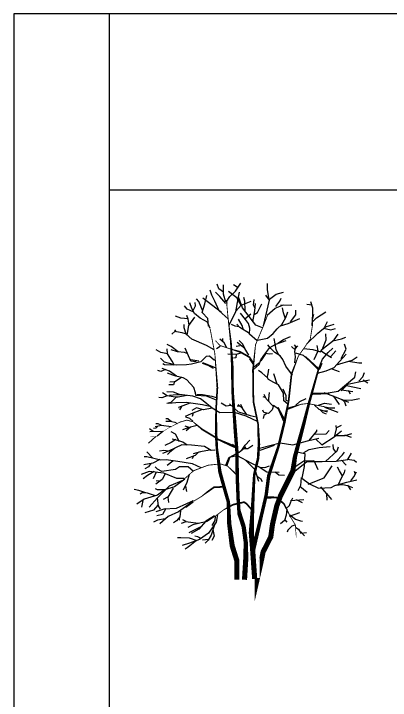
# Model space of a CAD drawing. Extents: x -74 to 94, y -49 to 40.
# Drawn here: x 67.45 to 77.32, y 20.23 to 38.22 of the extents above; entities that cross this region are included whole.
import ezdxf

# ---------------------------------------------------------------- set-up
doc = ezdxf.new("R2010")
doc.units = 0
doc.header["$LTSCALE"] = 100
doc.header["$MEASUREMENT"] = 0
doc.layers.get('0').update_dxf_attribs({"linetype": 'CONTINUOUS'})
doc.layers.add('FOLHA', color=3, linetype='CONTINUOUS')
doc.layers.add('P-ARVORE', color=2, linetype='CONTINUOUS')

# ---------------------------------------------------------------- blocks, each defined once
blk = doc.blocks.new('FICUS2V')
for p, q in [((-0.962, 10.891), (-1.029, 11.056)), ((-0.339, 10.8), (-0.135, 11.092)), ((0.856, 10.843), (0.86, 11.087)), ((-1.229, 10.652), (-1.289, 10.832)), ((-0.783, 10.76), (-0.962, 10.891)), ((-0.786, 10.686), (-0.786, 11.04)), ((-0.547, 10.602), (-0.339, 10.8)), ((-0.239, 10.928), (-0.411, 11.03)), ((0.922, 10.485), (0.856, 10.843)), ((-0.86, 9.997), (-1.558, 10.534)), ((-1.488, 10.318), (-1.407, 10.631)), ((-1.106, 10.426), (-1.229, 10.652)), ((-0.93, 10.604), (-1.086, 10.764)), ((-0.698, 10.335), (-0.93, 10.604)), ((-0.696, 10.388), (-0.786, 10.686)), ((-0.681, 10.387), (-0.547, 10.602)), ((-0.285, 10.547), (-0.598, 10.787)), ((-0.126, 10.266), (-0.285, 10.547)), ((-0.242, 10.507), (-0.193, 10.764)), ((-0.071, 10.169), (-0.211, 10.544)), ((0.013, 10.422), (-0.025, 10.557)), ((0.937, 10.465), (0.803, 10.647)), ((0.93, 10.495), (1.188, 10.69)), ((1.188, 10.69), (1.465, 10.766)), ((1.318, 10.419), (1.367, 10.535)), ((-1.973, 10.148), (-2.052, 10.364)), ((-1.829, 10.251), (-1.853, 10.378)), ((-1.711, 10.416), (-1.795, 10.508)), ((-1.558, 10.048), (-1.711, 10.416)), ((-1.581, 9.998), (-1.488, 10.318)), ((-0.945, 10.059), (-1.106, 10.426)), ((-0.645, 10.334), (-0.674, 10.465)), ((-0.327, 10.054), (-0.126, 10.275)), ((-0.322, 10.024), (-0.242, 10.507)), ((-0.126, 10.275), (0.249, 10.427)), ((0.019, 10.069), (0.013, 10.422)), ((0.337, 10.272), (0.366, 10.482)), ((0.381, 10.062), (0.407, 10.34)), ((0.49, 10.002), (0.649, 10.323)), ((0.712, 9.502), (0.937, 10.465)), ((1.151, 10.161), (1.466, 10.287)), ((1.177, 10.219), (1.318, 10.419)), ((1.347, 10.277), (1.769, 10.282)), ((2.529, 10.268), (2.333, 10.296)), ((2.559, 10.16), (2.487, 10.399)), ((-2.144, 10.125), (-2.248, 10.248)), ((-1.927, 10.028), (-2.144, 10.125)), ((-1.871, 9.958), (-1.973, 10.148)), ((-1.942, 10.02), (-1.829, 10.251)), ((-0.613, 9.757), (-0.945, 10.059)), ((-0.578, 9.543), (-0.322, 10.024)), ((0.425, 9.529), (-0.071, 10.169)), ((0.313, 9.652), (0.381, 10.062)), ((0.387, 10.177), (0.337, 10.272)), ((0.845, 9.894), (1.151, 10.161)), ((1.461, 9.986), (1.425, 10.179)), ((1.545, 9.813), (1.623, 10.03)), ((1.921, 9.914), (1.922, 10.09)), ((2.545, 9.498), (2.559, 10.16)), ((2.697, 9.8), (3.046, 10.027)), ((-2.386, 9.782), (-2.589, 9.865)), ((-2.109, 9.761), (-2.386, 9.782)), ((-2.107, 9.756), (-2.155, 9.882)), ((-2.082, 9.519), (-1.854, 9.825)), ((-1.664, 9.787), (-1.871, 9.958)), ((-1.39, 9.643), (-1.664, 9.787)), ((-1.378, 9.775), (-1.581, 9.998)), ((-1.346, 9.494), (-1.378, 9.775)), ((0.031, 9.74), (-0.147, 9.972)), ((0.006, 9.768), (0.243, 9.95)), ((0.366, 9.93), (0.49, 10.002)), ((1.398, 9.553), (1.545, 9.813)), ((1.54, 9.768), (1.461, 9.986)), ((1.636, 9.587), (2.071, 9.775)), ((1.727, 9.65), (1.921, 9.914)), ((2.543, 9.645), (2.697, 9.8)), ((2.547, 9.725), (2.593, 9.923)), ((-2.254, 9.429), (-2.263, 9.556)), ((-2.145, 9.156), (-2.082, 9.519)), ((-2.075, 9.528), (-2.107, 9.756)), ((-1.291, 9.397), (-1.39, 9.643)), ((-0.354, 9.487), (-0.485, 9.552)), ((-0.17, 9.443), (-0.282, 9.566)), ((-0.092, 9.516), (-0.23, 9.749)), ((-0.056, 9.385), (-0.092, 9.516)), ((0.151, 9.587), (0.031, 9.74)), ((0.204, 9.413), (0.151, 9.587)), ((0.679, 9.426), (0.425, 9.529)), ((1.226, 9.383), (1.398, 9.553)), ((1.344, 9.499), (1.636, 9.587)), ((2.531, 9.519), (2.547, 9.725)), ((3.012, 9.464), (3.107, 9.668)), ((3.03, 9.468), (3.358, 9.566)), ((-2.583, 9.311), (-2.721, 9.184)), ((-2.549, 9.28), (-2.605, 9.35)), ((-2.33, 9.235), (-2.549, 9.28)), ((-2.184, 9.191), (-2.254, 9.429)), ((-0.195, 9.465), (-0.354, 9.487)), ((0.188, 9.216), (-0.17, 9.443)), ((0.186, 9.188), (0.204, 9.413)), ((1.067, 9.217), (1.226, 9.383)), ((2.74, 9.23), (3.03, 9.468)), ((2.96, 9.411), (3.232, 9.357)), ((3.232, 9.357), (3.402, 9.402)), ((-2.17, 9.184), (-2.33, 9.235)), ((-1.971, 9.005), (-2.184, 9.191)), ((-1.428, 8.761), (-1.971, 9.005)), ((-0.763, 8.86), (-0.927, 8.998)), ((-0.813, 8.91), (-0.813, 9.023)), ((0.475, 8.941), (0.186, 9.188)), ((0.484, 8.963), (0.857, 9.045)), ((0.857, 9.045), (1.067, 9.217)), ((1.146, 8.821), (1.111, 9.029)), ((1.456, 8.984), (1.718, 9.101)), ((2.336, 8.823), (2.74, 9.23)), ((3.053, 8.975), (3.048, 9.202)), ((3.308, 8.934), (3.629, 9.015)), ((3.355, 8.983), (3.504, 9.183)), ((3.629, 9.015), (3.794, 9.082)), ((-2.741, 8.722), (-2.9, 8.802)), ((-1.138, 8.604), (-1.428, 8.761)), ((-0.661, 8.683), (-0.763, 8.86)), ((-0.157, 8.758), (-0.308, 8.733)), ((0.008, 8.657), (-0.27, 8.872)), ((-0.081, 8.822), (-0.195, 8.948)), ((0.008, 8.67), (-0.081, 8.822)), ((0.987, 8.65), (0.872, 8.795)), ((0.949, 8.688), (1.167, 8.82)), ((1.181, 8.613), (1.146, 8.821)), ((1.167, 8.82), (1.565, 8.957)), ((1.245, 8.847), (1.456, 8.984)), ((1.926, 8.731), (1.875, 8.796)), ((1.905, 8.657), (2, 8.752)), ((2.762, 8.56), (2.72, 8.76)), ((2.891, 8.62), (3.355, 8.983)), ((2.905, 8.605), (3.053, 8.975)), ((3.805, 8.633), (3.745, 8.813)), ((-3.133, 8.503), (-3.306, 8.599)), ((-2.885, 8.455), (-3.133, 8.503)), ((-2.879, 8.448), (-2.892, 8.64)), ((-2.507, 8.527), (-2.746, 8.604)), ((-2.489, 8.526), (-2.741, 8.722)), ((-2.243, 8.509), (-2.507, 8.527)), ((-2.127, 8.452), (-2.243, 8.509)), ((-2.006, 8.181), (-2.221, 8.67)), ((-0.914, 8.733), (-1.053, 8.645)), ((-0.106, 8.494), (-0.308, 8.43)), ((0.16, 8.405), (0.008, 8.657)), ((0.762, 8.446), (0.949, 8.688)), ((0.787, 8.482), (0.94, 8.453)), ((1.131, 8.508), (0.987, 8.65)), ((1.329, 8.383), (1.131, 8.508)), ((1.268, 8.424), (1.181, 8.613)), ((1.905, 8.587), (1.763, 8.729)), ((1.888, 8.537), (1.926, 8.731)), ((1.91, 8.344), (1.888, 8.537)), ((2.203, 8.393), (1.927, 8.478)), ((2.221, 8.649), (2.558, 8.619)), ((2.558, 8.619), (2.843, 8.527)), ((2.609, 8.243), (2.762, 8.56)), ((2.843, 8.527), (2.891, 8.62)), ((2.873, 8.562), (3.031, 8.452)), ((2.926, 8.258), (3.128, 8.507)), ((3.128, 8.507), (3.311, 8.661)), ((3.233, 8.348), (3.425, 8.568)), ((3.619, 8.273), (3.805, 8.633)), ((-2.995, 8.142), (-3.151, 8.289)), ((-2.714, 8.182), (-2.879, 8.448)), ((-1.714, 8.18), (-2.011, 8.231)), ((-1.431, 8.357), (-1.631, 8.157)), ((-1.306, 8.366), (-1.431, 8.357)), ((-1.122, 8.202), (-1.306, 8.366)), ((-0.308, 8.43), (-0.624, 8.443)), ((-0.321, 8.304), (-0.409, 8.292)), ((-0.308, 8.443), (-0.321, 8.304)), ((0.325, 8.073), (0.195, 8.272)), ((0.553, 8.049), (0.612, 8.231)), ((0.612, 8.231), (0.762, 8.446)), ((0.62, 8.185), (0.795, 8.447)), ((0.94, 8.453), (1.042, 8.468)), ((1.437, 8.247), (1.329, 8.383)), ((1.547, 7.986), (1.437, 8.247)), ((1.884, 8.122), (1.91, 8.344)), ((2.459, 8.167), (2.203, 8.393)), ((2.279, 8.35), (2.776, 7.901)), ((2.76, 7.836), (2.926, 8.258)), ((3.031, 8.452), (3.261, 8.318)), ((3.555, 8.164), (3.803, 8.442)), ((4.037, 8.211), (4.219, 8.342)), ((-2.991, 8.047), (-3.057, 8.079)), ((-2.675, 8.048), (-2.995, 8.142)), ((-2.543, 8.034), (-2.991, 8.047)), ((-2.617, 8.022), (-2.714, 8.182)), ((-2.174, 8.041), (-2.543, 8.034)), ((-1.982, 8.069), (-2.174, 8.041)), ((-1.808, 8.15), (-2.006, 8.181)), ((-1.631, 8.157), (-1.982, 8.069)), ((-1.575, 8.129), (-1.095, 7.94)), ((-1.365, 8.013), (-1.575, 8.089)), ((-1.155, 7.909), (-1.365, 8.013)), ((0.318, 7.854), (0.553, 8.049)), ((0.54, 8.098), (0.366, 7.952)), ((1.801, 7.655), (1.547, 7.986)), ((2.748, 7.881), (2.459, 8.167)), ((2.889, 8.097), (2.795, 7.857)), ((3.354, 7.937), (3.555, 8.164)), ((3.447, 8.045), (4.037, 8.211)), ((3.894, 8.173), (4.283, 8.112)), ((4.283, 8.112), (4.393, 8.122)), ((-3.133, 7.792), (-3.245, 7.825)), ((-2.954, 7.87), (-3.133, 7.792)), ((-2.803, 7.809), (-3.079, 7.903)), ((-2.683, 7.657), (-2.887, 7.724)), ((-2.541, 7.616), (-2.803, 7.809)), ((0.643, 7.744), (0.529, 7.829)), ((0.87, 7.543), (0.643, 7.744)), ((0.885, 7.703), (0.905, 7.876)), ((1.221, 7.313), (1.099, 7.71)), ((2.735, 7.734), (3.054, 7.817)), ((3.054, 7.817), (3.354, 7.937)), ((3.272, 7.896), (3.539, 7.788)), ((4.128, 7.586), (4.172, 7.784)), ((4.43, 7.596), (4.497, 7.756)), ((-2.567, 7.622), (-2.683, 7.657)), ((-2.363, 7.563), (-2.614, 7.403)), ((-2.299, 7.552), (-2.567, 7.622)), ((-2.161, 7.481), (-2.299, 7.552)), ((-1.893, 7.196), (-2.161, 7.481)), ((0.847, 7.576), (0.885, 7.703)), ((0.904, 7.488), (0.847, 7.576)), ((1.103, 7.385), (0.904, 7.488)), ((3.505, 7.052), (4.128, 7.586)), ((4.275, 7.426), (4.43, 7.596)), ((4.283, 7.411), (4.677, 7.483)), ((4.446, 7.478), (4.615, 7.366)), ((-2.661, 7.298), (-2.83, 7.287)), ((-2.614, 7.403), (-2.792, 7.39)), ((-2.617, 7.421), (-2.661, 7.298)), ((-1.836, 6.995), (-1.893, 7.196)), ((1.277, 7.298), (1.103, 7.385)), ((1.459, 6.978), (1.277, 7.298)), ((3.625, 7.07), (3.869, 7.32)), ((3.8, 7.305), (4.283, 7.411)), ((3.818, 7.267), (4.353, 7.161)), ((-2.897, 6.884), (-3.066, 6.991)), ((-2.66, 7.013), (-2.908, 7.035)), ((-2.435, 6.926), (-2.66, 7.013)), ((-1.817, 6.898), (-1.836, 6.995)), ((-1.788, 6.95), (-1.567, 6.933)), ((0.822, 6.755), (0.733, 6.936)), ((0.914, 6.769), (0.938, 7.006)), ((1.433, 7.148), (1.552, 6.888)), ((1.477, 6.698), (1.459, 6.978)), ((2.527, 6.986), (3.128, 6.996)), ((2.555, 6.948), (3.168, 6.975)), ((2.969, 7.011), (3.491, 6.812)), ((3.128, 6.996), (3.505, 7.052)), ((3.628, 7.107), (4.052, 7.044)), ((3.886, 7.096), (3.96, 6.954)), ((-3.097, 6.805), (-3.214, 6.825)), ((-2.893, 6.885), (-3.097, 6.805)), ((-2.602, 6.835), (-2.897, 6.884)), ((-2.533, 6.921), (-2.814, 6.895)), ((-2.542, 6.84), (-2.757, 6.629)), ((-2.478, 6.835), (-2.602, 6.835)), ((-2.338, 6.913), (-2.533, 6.921)), ((-2.156, 6.892), (-2.478, 6.835)), ((-1.933, 6.874), (-2.338, 6.913)), ((-1.653, 6.769), (-1.933, 6.874)), ((-1.429, 6.866), (-1.817, 6.898)), ((-1.55, 6.698), (-1.653, 6.769)), ((-1.567, 6.933), (-1.22, 6.866)), ((-1.211, 6.417), (-1.55, 6.698)), ((-1.044, 6.723), (-1.429, 6.866)), ((-1.22, 6.866), (-1.059, 6.825)), ((0.773, 6.817), (0.701, 6.841)), ((1.082, 6.487), (0.822, 6.755)), ((0.914, 6.699), (0.914, 6.769)), ((1.622, 6.565), (1.477, 6.698)), ((1.552, 6.888), (1.552, 6.722)), ((1.552, 6.722), (1.622, 6.699)), ((2.072, 6.672), (2.312, 6.787)), ((3.323, 6.878), (3.539, 6.559)), ((3.491, 6.812), (3.888, 6.647)), ((3.641, 6.731), (3.994, 6.723)), ((3.66, 6.742), (3.741, 6.654)), ((3.994, 6.723), (4.306, 6.783)), ((-2.757, 6.629), (-2.914, 6.6)), ((-2.566, 6.62), (-2.847, 6.597)), ((-2.186, 6.628), (-2.566, 6.62)), ((-2.043, 6.609), (-2.472, 6.44)), ((-2.472, 6.44), (-2.465, 6.445)), ((-2.363, 6.482), (-2.435, 6.358)), ((-1.568, 6.546), (-2.186, 6.628)), ((-1.801, 6.427), (-1.972, 6.338)), ((-1.532, 6.352), (-1.801, 6.427)), ((-1.298, 6.479), (-1.568, 6.546)), ((-1.216, 6.426), (-1.532, 6.352)), ((-0.686, 6.501), (-0.877, 6.602)), ((-0.518, 6.524), (-0.686, 6.501)), ((-0.237, 6.277), (-0.563, 6.58)), ((-0.181, 6.49), (-0.271, 6.49)), ((-0.057, 6.389), (-0.237, 6.558)), ((-0.081, 6.422), (-0.136, 6.558)), ((1.09, 6.516), (1.037, 6.361)), ((1.273, 6.386), (1.09, 6.516)), ((1.245, 6.462), (1.507, 5.966)), ((1.919, 6.53), (2.072, 6.672)), ((2.619, 6.535), (2.784, 6.377)), ((2.772, 6.53), (2.991, 6.601)), ((2.991, 6.601), (3.26, 6.568)), ((2.991, 6.452), (3.496, 6.274)), ((2.995, 6.473), (3.211, 6.431)), ((3.211, 6.431), (3.381, 6.435)), ((3.741, 6.654), (3.794, 6.51)), ((-2.002, 6.213), (-2.219, 6.113)), ((-1.605, 6.352), (-2.002, 6.213)), ((-1.926, 6.242), (-1.962, 6.104)), ((-0.93, 6.246), (-1.211, 6.417)), ((-0.381, 6.256), (-0.93, 6.246)), ((0.056, 6.117), (-0.381, 6.256)), ((-0.231, 6.289), (0.214, 6.149)), ((0.077, 6.198), (-0.057, 6.389)), ((0.724, 6.259), (0.691, 6.351)), ((0.895, 6.217), (0.724, 6.259)), ((0.846, 6.229), (0.729, 6.149)), ((1.037, 6.361), (0.895, 6.217)), ((1.468, 5.916), (1.273, 6.386)), ((2.784, 6.377), (3.095, 6.278)), ((2.834, 6.361), (2.933, 6.254)), ((2.933, 6.254), (3.058, 6.212)), ((2.958, 6.324), (3.111, 6.328)), ((-2.877, 6.021), (-2.948, 6.027)), ((-2.722, 5.92), (-2.943, 5.923)), ((-2.771, 5.93), (-2.877, 6.021)), ((-2.722, 5.92), (-2.604, 5.901)), ((-2.042, 6.039), (-2.195, 6.082)), ((-1.933, 5.937), (-2.042, 6.039)), ((0.516, 5.91), (0.056, 6.117)), ((0.214, 6.149), (0.442, 6.094)), ((0.729, 6.149), (0.695, 6.039)), ((-3.417, 5.544), (-3.562, 5.653)), ((-3.316, 5.675), (-3.403, 5.66)), ((-3.103, 5.774), (-3.341, 5.726)), ((-3.227, 5.835), (-3.322, 5.828)), ((-3.264, 5.74), (-3.316, 5.675)), ((-3.118, 5.784), (-3.227, 5.835)), ((-2.741, 5.724), (-3.103, 5.774)), ((-2.604, 5.901), (-2.518, 5.845)), ((-2.151, 5.675), (-2.319, 5.609)), ((-2.071, 5.697), (-2.224, 5.747)), ((-2.027, 5.712), (-2.188, 5.573)), ((-2.049, 5.697), (-2.151, 5.675)), ((-1.774, 5.769), (-2.027, 5.712)), ((3.448, 5.65), (3.432, 5.774)), ((3.459, 5.702), (3.628, 5.788)), ((-3.044, 5.549), (-3.541, 5.54)), ((-3.062, 5.545), (-3.276, 5.369)), ((-2.586, 5.451), (-2.745, 5.532)), ((-2.431, 5.156), (-2.586, 5.451)), ((2.425, 5.21), (2.707, 5.555)), ((2.608, 5.45), (3.056, 5.46)), ((2.707, 5.555), (2.703, 5.608)), ((3.056, 5.46), (3.165, 5.588)), ((3.354, 5.344), (3.507, 5.477)), ((3.377, 5.387), (3.448, 5.65)), ((3.386, 5.393), (3.769, 5.4)), ((3.507, 5.477), (3.63, 5.574)), ((3.741, 5.421), (3.995, 5.337)), ((3.769, 5.4), (4.014, 5.47)), ((-3.316, 5.355), (-3.591, 5.115)), ((-2.741, 5.14), (-2.981, 5.026)), ((-2.574, 5.244), (-2.741, 5.14)), ((-2.464, 5.202), (-2.706, 5.265)), ((-2.305, 5.145), (-2.464, 5.202)), ((-2.147, 5.035), (-2.305, 5.145)), ((0.021, 5.042), (0.2, 5.222)), ((1.812, 5.051), (2.355, 5.193)), ((2.355, 5.193), (2.785, 5.296)), ((2.659, 5.271), (2.891, 5.047)), ((2.891, 5.047), (3.354, 5.344)), ((-2.347, 5.05), (-2.849, 4.814)), ((-2.624, 4.908), (-2.801, 4.768)), ((-1.979, 5.042), (-2.347, 5.05)), ((-1.495, 4.984), (-1.979, 5.042)), ((-1.251, 4.834), (-1.495, 4.984)), ((-0.329, 4.94), (-0.446, 5.071)), ((-0.199, 4.775), (0.053, 4.97)), ((-0.103, 4.851), (0.021, 5.042)), ((-0.046, 4.908), (0.122, 4.908)), ((0.122, 4.908), (0.313, 5.042)), ((0.562, 4.918), (1.339, 5.127)), ((0.584, 4.849), (1.117, 5.036)), ((1.339, 5.127), (1.812, 5.051)), ((2.427, 4.868), (2.792, 4.947)), ((2.792, 4.947), (3.207, 4.989)), ((3.327, 4.903), (3.319, 5.057)), ((3.419, 4.782), (3.327, 4.903)), ((3.465, 4.83), (3.521, 4.969)), ((-3.429, 4.551), (-3.654, 4.79)), ((-3.017, 4.838), (-3.177, 4.816)), ((-2.849, 4.814), (-3.068, 4.727)), ((-2.843, 4.816), (-3.017, 4.838)), ((-2.801, 4.768), (-2.884, 4.683)), ((-1.853, 4.65), (-2.179, 4.526)), ((-1.906, 4.631), (-1.956, 4.529)), ((-1.642, 4.792), (-1.919, 4.707)), ((-1.707, 4.784), (-1.853, 4.65)), ((-1.309, 4.851), (-1.642, 4.792)), ((-1.109, 4.849), (-1.251, 4.834)), ((-0.575, 4.591), (-0.272, 4.645)), ((-0.516, 4.611), (-0.199, 4.775)), ((-0.272, 4.645), (0.24, 4.373)), ((1.96, 4.785), (2.259, 4.728)), ((2.216, 4.759), (2.427, 4.868)), ((2.259, 4.728), (2.232, 4.235)), ((3.036, 4.43), (3.465, 4.83)), ((3.444, 4.441), (3.671, 4.668)), ((3.671, 4.668), (3.743, 4.774)), ((3.868, 4.497), (4.007, 4.738)), ((-3.651, 4.604), (-3.762, 4.604)), ((-3.397, 4.54), (-3.651, 4.604)), ((-3.172, 4.496), (-3.437, 4.36)), ((-3.143, 4.477), (-3.397, 4.54)), ((-2.937, 4.493), (-3.143, 4.477)), ((-2.492, 4.429), (-2.937, 4.493)), ((-2.682, 4.439), (-2.896, 4.271)), ((-1.953, 4.334), (-2.492, 4.429)), ((-0.7, 4.287), (-0.575, 4.591)), ((-0.648, 4.29), (-0.553, 4.572)), ((0.019, 4.49), (0.392, 4.13)), ((0.24, 4.373), (0.543, 4.219)), ((1.823, 4.012), (2.333, 4.427)), ((1.925, 4.255), (2.225, 4.448)), ((2.225, 4.448), (2.601, 4.468)), ((2.333, 4.427), (2.91, 4.427)), ((2.601, 4.468), (2.742, 4.125)), ((2.91, 4.427), (3.431, 4.439)), ((3.431, 4.439), (3.868, 4.497)), ((3.627, 4.478), (3.802, 4.285)), ((3.841, 4.513), (4.105, 4.479)), ((4.105, 4.479), (4.198, 4.395)), ((-3.437, 4.36), (-3.77, 4.3)), ((-3.6, 4.223), (-3.738, 4.151)), ((-3.505, 4.354), (-3.6, 4.223)), ((-3.254, 4.143), (-3.35, 4.223)), ((-3.096, 4.048), (-3.254, 4.143)), ((-2.588, 4.127), (-3.096, 4.048)), ((-2.429, 4.223), (-2.588, 4.127)), ((-2.111, 4.223), (-2.429, 4.223)), ((-1.905, 4.048), (-2.111, 4.223)), ((-1.619, 4.191), (-1.953, 4.334)), ((0.392, 4.13), (0.529, 3.695)), ((0.543, 4.219), (0.839, 4.044)), ((0.56, 4.212), (0.762, 4.2)), ((0.762, 4.2), (0.93, 4.268)), ((2.232, 4.235), (2.145, 3.797)), ((2.986, 3.819), (3.285, 4.263)), ((3.551, 4.075), (3.483, 4.211)), ((-3.572, 4.048), (-3.873, 3.937)), ((-3.635, 3.905), (-3.794, 3.778)), ((-3.381, 4.048), (-3.635, 3.905)), ((-3.016, 3.985), (-3.572, 4.048)), ((-3.31, 4.024), (-3.418, 3.776)), ((-2.968, 3.957), (-3.086, 3.755)), ((-2.54, 3.794), (-3.016, 3.985)), ((-2.077, 3.933), (-2.157, 3.633)), ((0.481, 3.864), (0.594, 3.785)), ((0.839, 4.044), (1.301, 4.024)), ((1.154, 4.043), (1.29, 3.92)), ((1.29, 3.92), (1.492, 3.909)), ((3.67, 3.884), (3.551, 4.075)), ((3.628, 3.815), (3.746, 4.008)), ((3.746, 4.008), (3.773, 4.11)), ((3.977, 3.703), (4.093, 3.854)), ((4.093, 3.854), (4.197, 4.033)), ((4.108, 4.069), (4.136, 3.985)), ((-3.086, 3.755), (-3.323, 3.574)), ((-3.156, 3.707), (-3.302, 3.685)), ((-2.286, 3.731), (-2.826, 3.508)), ((-2.238, 3.762), (-2.619, 3.477)), ((-2.254, 3.794), (-2.54, 3.794)), ((-2.157, 3.633), (-2.293, 3.353)), ((0.594, 3.785), (0.661, 3.673)), ((2.125, 3.821), (2.098, 3.525)), ((2.145, 3.797), (2.431, 3.584)), ((2.386, 3.572), (2.986, 3.819)), ((3.386, 3.529), (3.834, 3.657)), ((3.514, 3.567), (3.628, 3.815)), ((3.834, 3.657), (4.205, 3.738)), ((-3.952, 3.342), (-4.127, 3.379)), ((-3.69, 3.257), (-3.952, 3.342)), ((-3.259, 3.365), (-3.337, 3.398)), ((-3.004, 3.363), (-3.259, 3.365)), ((-2.826, 3.508), (-3.254, 3.064)), ((-3, 3.365), (-3.254, 3.159)), ((-2.619, 3.477), (-3, 3.365)), ((-2.667, 3.429), (-2.746, 3.302)), ((-2.211, 3.504), (-2.168, 3.3)), ((2.098, 3.525), (2.001, 3.323)), ((2.067, 3.497), (2.344, 3.279)), ((2.431, 3.584), (2.772, 3.431)), ((2.772, 3.431), (3.244, 3.455)), ((2.839, 3.472), (3.072, 3.212)), ((3.244, 3.455), (3.386, 3.529)), ((3.402, 3.543), (3.683, 3.569)), ((3.683, 3.569), (3.851, 3.532)), ((3.851, 3.532), (4.039, 3.45)), ((3.855, 3.534), (3.967, 3.365)), ((-3.826, 3.254), (-3.905, 3.207)), ((-3.635, 3.238), (-3.826, 3.254)), ((-3.254, 3.159), (-3.762, 3.016)), ((-3.334, 3.143), (-3.635, 3.238)), ((-2.888, 3.084), (-3.045, 3.002)), ((-2.746, 3.302), (-2.873, 3.096)), ((-2.873, 3.096), (-2.842, 2.889)), ((3.065, 3.224), (3.261, 2.998)), ((3.072, 3.212), (3.083, 2.976)), ((-3.762, 3.016), (-4.032, 2.826)), ((-3.812, 2.968), (-3.861, 2.713)), ((-3.254, 3.064), (-3.572, 2.715)), ((-3.27, 3.048), (-3.238, 2.762)), ((-2.175, 2.842), (-2.556, 2.667)), ((-2.032, 2.858), (-2.476, 2.54)), ((-2.195, 2.716), (-1.918, 2.913)), ((-1.921, 2.953), (-2.175, 2.842)), ((-1.937, 2.969), (-2.032, 2.858)), ((1.683, 2.778), (1.73, 2.921)), ((1.727, 2.96), (2.215, 3.004)), ((1.73, 2.921), (1.81, 3.064)), ((1.938, 2.998), (2.164, 2.886)), ((-3.409, 2.605), (-3.738, 2.502)), ((-3.245, 2.79), (-3.409, 2.605)), ((-3.016, 2.635), (-3.318, 2.54)), ((-3.238, 2.762), (-3.159, 2.635)), ((-2.95, 2.666), (-3.069, 2.443)), ((-2.556, 2.667), (-3.016, 2.635)), ((-2.393, 2.583), (-2.418, 2.357)), ((1.556, 2.667), (1.683, 2.778)), ((1.587, 2.635), (1.556, 2.413)), ((-3.069, 2.443), (-3.277, 2.393)), ((-2.858, 2.365), (-3.175, 2.096)), ((-2.476, 2.54), (-2.858, 2.365)), ((-2.418, 2.357), (-2.548, 2.206)), ((-2.428, 2.349), (-2.442, 2.225)), ((-1.127, 2.397), (-1.445, 2.191)), ((-1.126, 2.371), (-1.424, 2.167)), ((-1.096, 2.221), (-1.089, 2.374)), ((-1.017, 2.437), (-1.064, 2.159)), ((1.556, 2.413), (1.492, 2.223)), ((1.681, 2.379), (2.076, 2.518)), ((1.699, 2.429), (1.905, 2.27)), ((-3.255, 2.23), (-3.405, 2.155)), ((-2.966, 2.277), (-3.255, 2.23)), ((-2.548, 2.206), (-2.663, 2.131)), ((-2.197, 2.162), (-2.369, 2.11)), ((-2.18, 2.175), (-2.304, 2.24)), ((-1.73, 2.106), (-2.197, 2.162)), ((-1.93, 2.056), (-2.117, 1.961)), ((-1.46, 2.173), (-1.93, 2.056)), ((-1.445, 2.191), (-1.714, 1.889)), ((-1.064, 2.159), (-1.349, 1.746)), ((-1.111, 2.096), (-1.254, 1.667)), ((-1.213, 2.025), (-1.096, 2.221)), ((1.492, 2.223), (1.349, 2.096)), ((1.508, 2.238), (1.587, 2.159)), ((1.905, 2.27), (2.096, 2.207)), ((2.096, 2.207), (2.175, 2.191)), ((-1.635, 1.978), (-2.081, 1.759)), ((-1.714, 1.889), (-2, 1.73)), ((-1.192, 1.876), (-1.133, 1.629)), ((1.619, 1.857), (1.603, 1.778)), ((1.778, 2), (1.619, 1.857)), ((1.889, 2.048), (1.778, 2)), ((1.921, 1.953), (2.016, 1.889)), ((2.016, 1.889), (2.111, 1.746)), ((-2.381, 1.572), (-2.508, 1.572)), ((-2.064, 1.556), (-2.381, 1.572)), ((-1.778, 1.461), (-2.064, 1.556)), ((-1.746, 1.603), (-1.857, 1.635)), ((-1.626, 1.549), (-1.746, 1.603)), ((-1.349, 1.746), (-1.683, 1.508)), ((-1.254, 1.667), (-1.365, 1.476)), ((-1.133, 1.629), (-1.22, 1.469)), ((2.107, 1.787), (2.248, 1.646)), ((2.111, 1.746), (2.318, 1.762)), ((-2.064, 1.365), (-2.334, 1.286)), ((-1.683, 1.508), (-2.064, 1.365)), ((-1.797, 1.465), (-2.048, 1.27)), ((-1.344, 1.505), (-1.569, 1.484)), ((-1.365, 1.476), (-1.476, 1.365)), ((-2.143, 1.191), (-2.223, 1.143)), ((-2.048, 1.27), (-2.143, 1.191))]:
    blk.add_line(p, q)
for points in [[(0, 0, 0.191, 0.191, 0), (0.048, 0.794, 0.191, 0.159, 0), (0.048, 1.397, 0.159, 0.159, 0), (-0.032, 1.984, 0.159, 0.159, 0), (-0.206, 2.524, 0.127, 0.127, 0), (-0.238, 3, 0.127, 0.127, 0), (-0.27, 3.794, 0.127, 0.127, 0), (-0.286, 4.81, 0.127, 0.127, 0), (-0.349, 5.636, 0.127, 0.0952, 0), (-0.445, 7.033, 0.0952, 0.0952, 0), (-0.46, 8.017, 0.0952, 0.0635, 0), (-0.508, 8.874, 0.0635, 0.0317, 0), (-0.619, 9.827, 0.0317, 0.0317, 0), (-0.667, 10.335, 0.0317, 0.0317, 0)], [(0.381, 0.032, 0.191, 0.191, 0), (0.302, 1.159, 0.191, 0.191, 0), (0.254, 1.762, 0.191, 0.127, 0), (0.302, 2.715, 0.127, 0.0952, 0), (0.365, 3.937, 0.0952, 0.0952, 0), (0.508, 4.54, 0.0952, 0.0952, 0), (0.54, 5.064, 0.0952, 0.0635, 0), (0.508, 5.826, 0.0635, 0.0635, 0), (0.333, 6.668, 0.0635, 0.0635, 0), (0.317, 7.858, 0.0635, 0.0317, 0), (0.413, 8.795, 0.0317, 0.0317, 0), (0.714, 9.509, 0.0317, 0.0317, 0), (0.873, 9.922, 0.0317, 0.0317, 0)], [(0.302, 1.016, 0.159, 0.127, 0), (0.635, 2.413, 0.127, 0.127, 0), (0.81, 3.159, 0.127, 0.127, 0), (0.905, 3.889, 0.127, 0.0952, 0), (1.27, 4.985, 0.0952, 0.0952, 0), (1.492, 5.89, 0.0952, 0.0635, 0), (1.651, 6.683, 0.0635, 0.0635, 0), (1.762, 7.699, 0.0635, 0.0317, 0), (2.016, 8.366, 0.0317, 0.0317, 0), (2.461, 9.001, 0.0317, 0.0317, 0), (2.54, 9.493, 0.0317, 0.0317, 0)], [(-0.286, 0, 0.191, 0.191, 0), (-0.286, 0.714, 0.191, 0.191, 0), (-0.46, 1.27, 0.191, 0.159, 0), (-0.572, 2.096, 0.159, 0.127, 0), (-0.603, 2.905, 0.127, 0.127, 0), (-0.746, 3.397, 0.127, 0.127, 0), (-0.921, 4.032, 0.127, 0.0952, 0), (-1.032, 4.874, 0.0952, 0.0952, 0), (-1.064, 5.461, 0.0952, 0.0635, 0), (-1.064, 6.382, 0.0635, 0.0635, 0), (-1.016, 7.191, 0.0635, 0.0317, 0), (-1.111, 8.461, 0.0317, 0.0317, 0), (-1.286, 9.382, 0.0317, 0.0317, 0)], [(0.342, 8.096, 0.0635, 0.0635, 0), (0.182, 8.33, 0.0635, 0.0635, 0), (-0.161, 8.526, 0.0635, 0.0317, 0), (-0.581, 8.652, 0.0317, 0.0317, 0), (-0.922, 8.767, 0.0317, 0.0317, 0), (-1.087, 8.946, 0.0317, 0.0317, 0)], [(0.476, 0.063, 0.191, 0.191, 0), (0.476, 0.032, 0.191, 0.191, 0), (0.603, 0.587, 0.191, 0.191, 0), (0.699, 1.048, 0.191, 0.191, 0), (0.984, 1.603, 0.191, 0.191, 0), (1.048, 2.08, 0.191, 0.191, 0), (1.207, 2.762, 0.191, 0.191, 0), (1.349, 3.143, 0.191, 0.191, 0), (1.635, 3.715, 0.191, 0.191, 0), (1.81, 4.064, 0.191, 0.159, 0), (1.889, 4.604, 0.159, 0.127, 0), (2.207, 5.794, 0.127, 0.0952, 0), (2.413, 6.604, 0.0952, 0.0635, 0), (2.762, 7.842, 0.0635, 0.0635, 0), (2.762, 7.858, 0.0635, 0.0635, 0)], [(1.593, 6.391, 0.0852, 0.0317, 0), (2.112, 6.564, 0.0317, 0.0317, 0), (2.359, 6.594, 0.0317, 0.0317, 0), (3.007, 6.472, 0.0317, 0.0317, 0)], [(-1.055, 5.307, 0.0635, 0.0635, 0), (-1.585, 5.626, 0.0635, 0.0317, 0), (-1.93, 5.914, 0.0317, 0.0317, 0), (-2.161, 5.971, 0.0317, 0.0317, 0), (-2.408, 5.902, 0.0317, 0.0159, 0), (-2.849, 5.675, 0.0159, 0.0159, 0), (-3.004, 5.577, 0.0159, 0.0159, 0), (-3.18, 5.451, 0.0159, 0.0159, 0), (-3.257, 5.381, 0.0159, 0.0159, 0), (-3.306, 5.361, 0.0159, 0.0159, 0), (-3.376, 5.346, 0.0159, 0.0159, 0), (-3.516, 5.367, 0.0159, 0.0159, 0)], [(-0.349, 4.967, 0.0952, 0.0599, 0), (-1.054, 5.281, 0.0635, 0.0635, 0)], [(-0.286, 3.921, 0.0635, 0.0317, 0), (-0.635, 4.255, 0.0317, 0.0317, 0), (-0.905, 4.334, 0.0317, 0.0317, 0), (-1.365, 4.286, 0.0317, 0.0317, 0), (-1.905, 4.08, 0.0317, 0.0317, 0), (-2.318, 3.715, 0.0317, 0.0317, 0)], [(-0.762, 3.477, 0.0635, 0.0635, 0), (-1.143, 3.461, 0.0635, 0.0635, 0), (-1.365, 3.302, 0.0635, 0.0317, 0), (-1.619, 3.111, 0.0317, 0.0317, 0), (-1.905, 2.937, 0.0317, 0.0317, 0)], [(0.81, 3.08, 0.0952, 0.0635, 0), (1.191, 3.08, 0.0635, 0.0635, 0), (1.476, 2.842, 0.0635, 0.0317, 0), (1.714, 2.365, 0.0317, 0.0317, 0), (1.905, 2.048, 0.0317, 0.0159, 0), (1.937, 1.572, 0.0159, 0.0159, 0)], [(0.27, 2.619, 0.0635, 0.0635, 0), (0.079, 2.842, 0.0635, 0.0635, 0), (-0.016, 2.905, 0.0635, 0.0635, 0), (-0.429, 2.81, 0.0635, 0.0317, 0), (-0.778, 2.619, 0.0317, 0.0317, 0), (-1.111, 2.365, 0.0317, 0.0317, 0), (-1.153, 2.381, 0.0317, 0.0317, 0)]]:
    blk.add_lwpolyline(points, format="xyseb")

msp = doc.modelspace()

# ---------------------------------------------------------------- linework, layer by layer
at = {"layer": 'FOLHA', "linetype": 'CONTINUOUS'}
for p, q in [((67.447, 38.216), (67.447, 3.216)), ((91.947, 38.216), (67.447, 38.216)), ((69.947, 38.216), (69.947, 3.216)), ((69.947, 36.216), (69.947, 3.216)), ((91.947, 33.596), (69.947, 33.596))]:
    msp.add_line(p, q, dxfattribs=at)

# ---------------------------------------------------------------- block references
at = {"layer": 'P-ARVORE', "linetype": 'CONTINUOUS', "xscale": 0.7, "yscale": 0.7, "zscale": 0.7}
msp.add_blockref('FICUS2V', (73.496, 23.391), dxfattribs=at)

doc.saveas('drawing.dxf')
